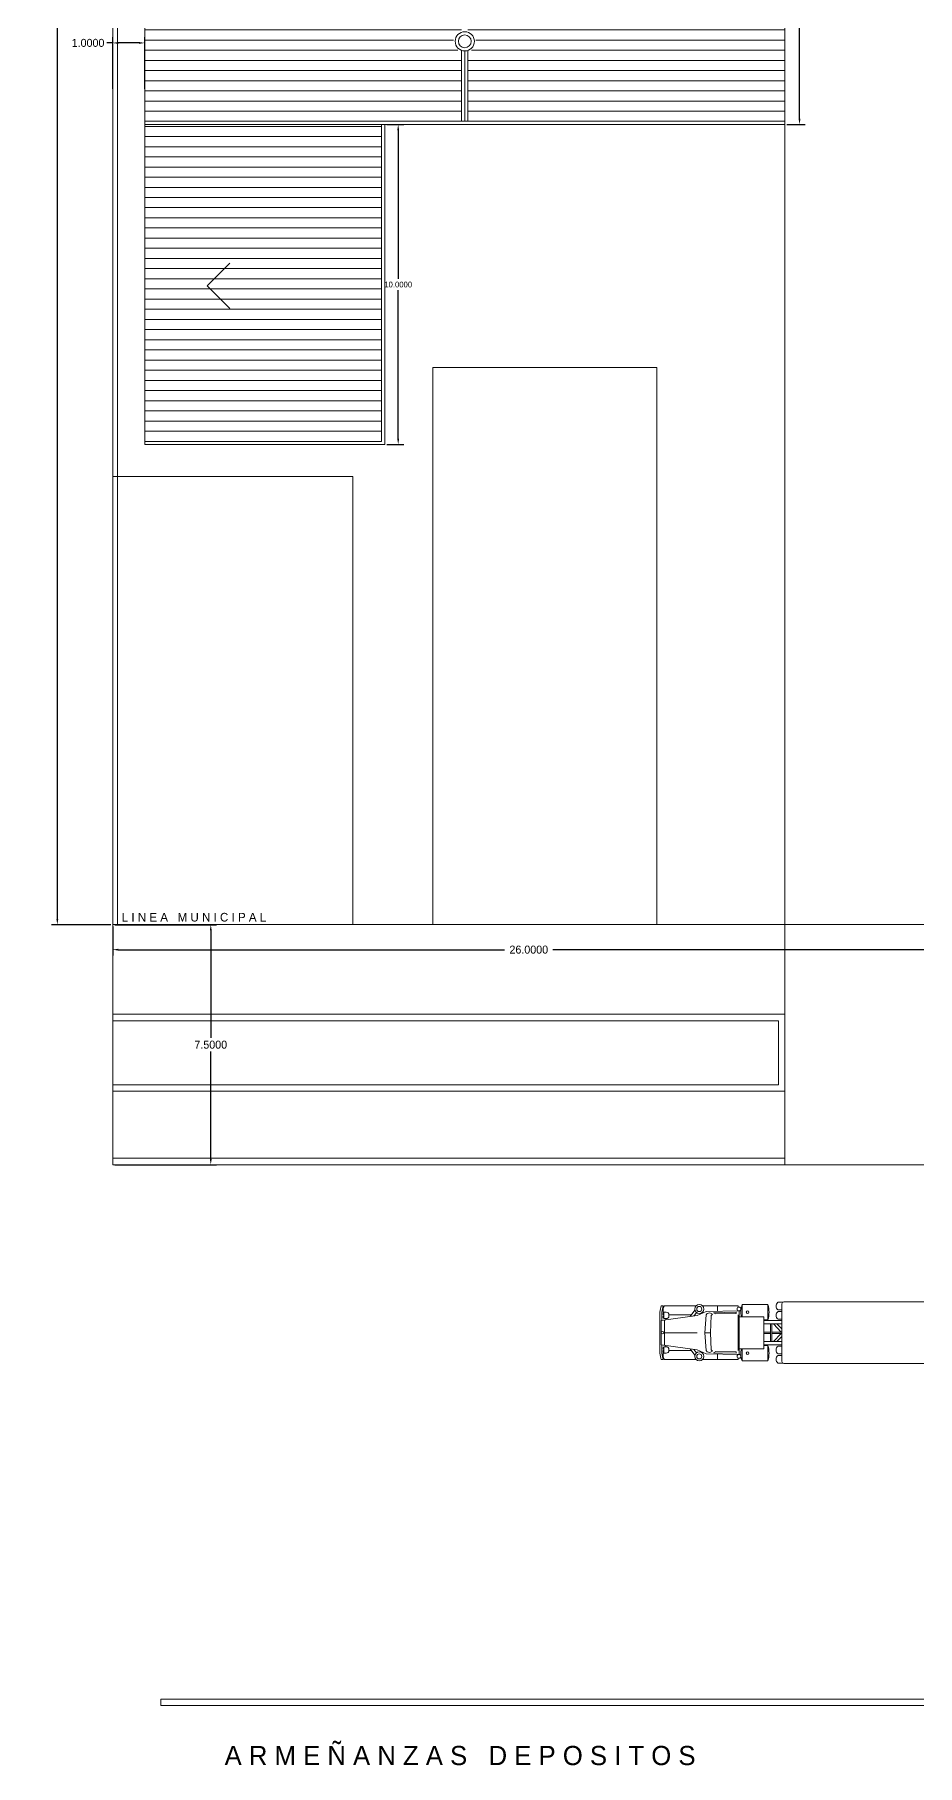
# Model space of a CAD drawing. Header units: millimetres. Extents: x 1972 to 5740, y 370 to 952.
# Drawn here: x 2590.7 to 2618.2, y 533 to 587.1 of the extents above; entities that cross this region are included whole.
import ezdxf

# ---------------------------------------------------------------- set-up
doc = ezdxf.new("R2010")
doc.units = ezdxf.units.MM
doc.header["$LTSCALE"] = 15
for name, color, linetype, lineweight in [('000 ALE 01', 1, 'Continuous', 9), ('COTAS', 5, 'Continuous', 20), ('MUROS', 1, 'Continuous', 30), ('SOMBRAS', 95, 'Continuous', 18)]:
    doc.layers.add(name, color=color, linetype=linetype, lineweight=lineweight)
doc.dimstyles.get("Standard").update_dxf_attribs({"dimtxt": 0.18, "dimasz": 0.18, "dimexe": 0.18, "dimexo": 0.0625, "dimgap": 0.09, "dimtad": 0, "dimtih": 1, "dimtoh": 1, "dimdec": 4, "dimzin": 0, "dimdsep": 46, "dimtxsty": 'Standard', "dimcen": 0.09, "dimadec": 0, "dimazin": 0, "dimtfac": 1, "dimtdec": 4, "dimtofl": 0, "dimtmove": 0, "dimatfit": 3, "dimfxl": 1, "dimtolj": 1, "dimtzin": 0, "dimarcsym": 0})

# ---------------------------------------------------------------- blocks, each defined once
blk = doc.blocks.new('02PTRK02')
at = {"color": 0, "linetype": 'ByBlock'}
for p, q in [((-862, -45), (-862, 45)), ((-541.5, 48), (-859, 48)), ((-538.5, -45), (-538.5, 45)), ((-514, -45), (-514, 45)), ((-193.5, 48), (-511, 48)), ((-184.5, 47.5), (-192, 47.5)), ((-190.5, -45), (-190.5, 45)), ((-184.5, 35.5), (-190.5, 35.5)), ((-184.5, 33), (-190.5, 33)), ((-168.5, 20), (-168.5, 44)), ((-168.5, 44), (-128.5, 44)), ((-128.5, 44), (-128.5, 25)), ((-124, 34), (-124, -34)), ((-124, 34), (-72, 33)), ((-122, 42), (-122, 39.6)), ((-122, 42), (-66.4, 42)), ((-122, 34.4), (-122, 34)), ((-122, 28), (-122, -28)), ((-119, 31.9), (-83.6, 31.2)), ((-119, 31.9), (-119, 29.9)), ((-119, 29.9), (-87.4, 29.3)), ((-90, 42), (-90, 34)), ((-87.4, 29.3), (-83.6, 31.2)), ((-82, 29), (-78, 31)), ((-82, 29), (-80, 27)), ((-78, 31), (-74, 30)), ((-74, 30), (-72, 28)), ((-72, 33), (-58, 27)), ((-70, 0), (-72, 28)), ((-53.1, 26.3), (-57.4, 31.3)), ((-56.6, 42), (-7, 42)), ((-54.7, 35.3), (-47.1, 25.4)), ((-14, 28), (-49, 28)), ((-14, 28), (-14, 26)), ((-10, 32), (-6, 32)), ((-6, 32), (-6, 22)), ((-5, 42), (-2, 42)), ((-3, 19.2), (-3, 32)), ((0, 32), (0, -32)), ((-514, 5.5), (-538.5, 10)), ((-514, 2.5), (-538.5, 7)), ((-184.5, 21), (-190.5, 21)), ((-190.5, 19), (-162.5, 19)), ((-190.5, 6), (-182.8, 14)), ((-190.5, 14), (-162.5, 14)), ((-189.6, 1), (-177.2, 14)), ((-175, 1), (-189.6, 1)), ((-175, 14), (-175, -14)), ((-173, -14), (-173, 14)), ((-162.5, 1), (-173, 1)), ((-168.5, 20), (-162.5, 20)), ((-124, 25), (-162.5, 25)), ((-162.5, 25), (-162.5, -25)), ((-80, 27), (-79, 0)), ((-80, -27), (-79, 0)), ((-79, 0), (-70, 0)), ((-79, 0), (-70, 0)), ((-70, 0), (-72, -28)), ((-58, 27), (-2, 19)), ((-7, 0), (-58, 0)), ((-10, 22), (-6, 22)), ((-9, 22), (-9, 20.1)), ((-7, 19.8), (-7, -19.8)), ((-2, -19), (-2, 19)), ((-538.5, -7), (-514, -2.5)), ((-538.5, -10), (-514, -5.5)), ((-182.8, -14), (-190.5, -6)), ((-190.5, -14), (-162.5, -14)), ((-162.5, -19), (-190.5, -19)), ((-184.5, -21), (-190.5, -21)), ((-175, -1), (-189.6, -1)), ((-177.2, -14), (-189.6, -1)), ((-173, -1), (-162.5, -1)), ((-168.5, -44), (-168.5, -20)), ((-168.5, -20), (-162.5, -20)), ((-124, -25), (-162.5, -25)), ((-128.5, -25), (-128.5, -44)), ((-82, -29), (-80, -27)), ((-72, -33), (-58, -27)), ((-58, -27), (-2, -19)), ((-53.1, -26.3), (-57.4, -31.3)), ((-54.7, -35.3), (-47.1, -25.4)), ((-14, -28), (-14, -26)), ((-10, -22), (-6, -22)), ((-9, -22), (-9, -20.1)), ((-6, -32), (-6, -22)), ((-3, -19.2), (-3, -32)), ((-859, -48), (-541.5, -48)), ((-511, -48), (-193.5, -48)), ((-184.5, -47.5), (-192, -47.5)), ((-184.5, -33), (-190.5, -33)), ((-184.5, -35.5), (-190.5, -35.5)), ((-168.5, -44), (-128.5, -44)), ((-124, -34), (-72, -33)), ((-122, -34), (-122, -34.4)), ((-122, -39.6), (-122, -42)), ((-66.4, -42), (-122, -42)), ((-119, -29.9), (-87.4, -29.3)), ((-119, -31.9), (-119, -29.9)), ((-119, -31.9), (-83.6, -31.2)), ((-90, -34), (-90, -42)), ((-87.4, -29.3), (-83.6, -31.2)), ((-82, -29), (-78, -31)), ((-78, -31), (-74, -30)), ((-74, -30), (-72, -28)), ((-7, -42), (-56.6, -42)), ((-14, -28), (-49, -28)), ((-10, -32), (-6, -32)), ((-5, -42), (-2, -42))]:
    blk.add_line(p, q, dxfattribs=at)
for centre, radius in [((-137, 32), 2), ((-123.5, 37), 3), ((-61.5, 37), 7), ((-61.5, 37), 4), ((-4, 0), 2), ((-137, -32), 2), ((-123.5, -37), 3), ((-61.5, -37), 7), ((-61.5, -37), 4)]:
    blk.add_circle(centre, radius, dxfattribs=at)
for centre, radius, start, end in [((-859, 45), 3, 90, 180), ((-541.5, 45), 3, 0, 90), ((-511, 45), 3, 90, 180), ((-193.5, 45), 3, 0, 90), ((-189.2, 41.5), 7.64, 308.2647, 51.7353), ((-189, 27), 7.5, 306.8699, 53.1301), ((-132.7, 32), 37.8, 161.4749, 198.5251), ((-157.4, 33), 31, 345.1151, 20.9105), ((-10, 28), 4, 90, 180), ((-18.2, 35), 13.2, 346.9139, 31.8908), ((-7.5, 29.5), 2.5, 306.8699, 53.1301), ((-66.5, 24.5), 63.9, 6.736, 15.8839), ((-63.5, 24.5), 63.9, 6.736, 15.8839), ((-10, 26), 4, 180, 270), ((-7.5, 24.5), 2.5, 306.8699, 53.1301), ((-189, -27), 7.5, 306.8699, 53.1301), ((-132.7, -32), 37.8, 161.4734, 198.5266), ((-158, -32.9), 31.5, 339.3948, 14.5796), ((-10, -26), 4, 90, 180), ((-7.5, -24.5), 2.5, 306.8699, 53.1301), ((-859, -45), 3, 180, 270), ((-541.5, -45), 3, 270, 0), ((-511, -45), 3, 180, 270), ((-193.5, -45), 3, 270, 0), ((-189.2, -41.5), 7.64, 308.2647, 51.7353), ((-10, -28), 4, 180, 270), ((-18.2, -35), 13.2, 328.1092, 13.0861), ((-7.5, -29.5), 2.5, 306.8699, 53.1301), ((-66.5, -24.5), 63.9, 344.1161, 353.264), ((-63.5, -24.5), 63.9, 344.1161, 353.264)]:
    blk.add_arc(centre, radius, start, end, dxfattribs=at)
blk = doc.blocks.new('*D130')
at = {"layer": 'Defpoints', "color": 0, "linetype": 'Continuous', "ltscale": 0.001, "transparency": 16777216}
for p in [(2593.101, 559.294), (2593.101, 551.794), (2596.165, 551.794)]:
    blk.add_point(p, dxfattribs=at)
at = {"layer": 'SOMBRAS', "color": 0, "linetype": 'Continuous', "lineweight": -2, "ltscale": 0.001, "transparency": 16777216}
for p, q in [((2593.163, 559.294), (2596.345, 559.294)), ((2596.165, 559.114), (2596.165, 555.759)), ((2596.165, 551.974), (2596.165, 555.329)), ((2593.163, 551.794), (2596.345, 551.794))]:
    blk.add_line(p, q, dxfattribs=at)
at = {"layer": 'SOMBRAS', "color": 0, "linetype": 'Continuous', "ltscale": 0.001, "transparency": 16777216}
for points in [[(2596.135, 559.114), (2596.195, 559.114), (2596.165, 559.294)], [(2596.135, 551.974), (2596.195, 551.974), (2596.165, 551.794)]]:
    blk.add_solid(points, dxfattribs=at)
at = {"layer": 'SOMBRAS', "color": 0, "linetype": 'Continuous', "ltscale": 0.001, "transparency": 16777216, "insert": (2596.165, 555.544), "char_height": 0.25, "attachment_point": 5}
blk.add_mtext('\\A1;7.5000', dxfattribs=at)
blk = doc.blocks.new('*D132')
at = {"layer": 'Defpoints', "color": 0, "linetype": 'Continuous', "ltscale": 0.001, "transparency": 16777216}
for p in [(2591.372, 661.294), (2593.101, 661.294), (2593.101, 559.294)]:
    blk.add_point(p, dxfattribs=at)
at = {"layer": 'SOMBRAS', "color": 0, "linetype": 'Continuous', "lineweight": -2, "ltscale": 0.001, "transparency": 16777216}
for p, q in [((2593.038, 661.294), (2591.192, 661.294)), ((2591.372, 661.114), (2591.372, 610.509)), ((2591.372, 559.474), (2591.372, 610.079)), ((2593.038, 559.294), (2591.192, 559.294))]:
    blk.add_line(p, q, dxfattribs=at)
at = {"layer": 'SOMBRAS', "color": 0, "linetype": 'Continuous', "ltscale": 0.001, "transparency": 16777216}
for points in [[(2591.342, 661.114), (2591.402, 661.114), (2591.372, 661.294)], [(2591.342, 559.474), (2591.402, 559.474), (2591.372, 559.294)]]:
    blk.add_solid(points, dxfattribs=at)
at = {"layer": 'SOMBRAS', "color": 0, "linetype": 'Continuous', "ltscale": 0.001, "transparency": 16777216, "insert": (2591.372, 610.294), "char_height": 0.25, "attachment_point": 5}
blk.add_mtext('\\A1;102.0000', dxfattribs=at)
blk = doc.blocks.new('*D140')
at = {"layer": 'Defpoints', "color": 0, "linetype": 'Continuous', "ltscale": 0.001, "transparency": 16777216}
for p in [(2593.101, 559.294), (2619.101, 559.294), (2619.101, 558.513)]:
    blk.add_point(p, dxfattribs=at)
at = {"layer": 'SOMBRAS', "color": 0, "linetype": 'Continuous', "lineweight": -2, "ltscale": 0.001, "transparency": 16777216}
for p, q in [((2593.101, 559.232), (2593.101, 558.333)), ((2619.101, 559.232), (2619.101, 558.333)), ((2593.281, 558.513), (2605.344, 558.513)), ((2618.921, 558.513), (2606.857, 558.513))]:
    blk.add_line(p, q, dxfattribs=at)
at = {"layer": 'SOMBRAS', "color": 0, "linetype": 'Continuous', "ltscale": 0.001, "transparency": 16777216}
for points in [[(2593.281, 558.543), (2593.281, 558.483), (2593.101, 558.513)], [(2618.921, 558.543), (2618.921, 558.483), (2619.101, 558.513)]]:
    blk.add_solid(points, dxfattribs=at)
at = {"layer": 'SOMBRAS', "color": 0, "linetype": 'Continuous', "ltscale": 0.001, "transparency": 16777216, "insert": (2606.101, 558.513), "char_height": 0.25, "attachment_point": 5}
blk.add_mtext('\\A1;26.0000', dxfattribs=at)
blk = doc.blocks.new('*D284')
at = {"layer": 'Defpoints', "color": 0, "linetype": 'Continuous', "ltscale": 0.001, "transparency": 16777216}
for p in [(2593.101, 586.844), (2593.101, 585.347), (2594.101, 585.347)]:
    blk.add_point(p, dxfattribs=at)
at = {"layer": 'SOMBRAS', "color": 0, "linetype": 'Continuous', "lineweight": -2, "ltscale": 0.001, "transparency": 16777216}
for p, q in [((2593.101, 586.844), (2592.921, 586.844)), ((2593.101, 585.409), (2593.101, 587.024)), ((2593.921, 586.844), (2593.281, 586.844)), ((2594.101, 585.409), (2594.101, 587.024))]:
    blk.add_line(p, q, dxfattribs=at)
at = {"layer": 'SOMBRAS', "color": 0, "linetype": 'Continuous', "ltscale": 0.001, "transparency": 16777216}
for points in [[(2593.281, 586.874), (2593.281, 586.814), (2593.101, 586.844)], [(2593.921, 586.874), (2593.921, 586.814), (2594.101, 586.844)]]:
    blk.add_solid(points, dxfattribs=at)
at = {"layer": 'SOMBRAS', "color": 0, "linetype": 'Continuous', "ltscale": 0.001, "transparency": 16777216, "insert": (2592.331, 586.844), "char_height": 0.25, "attachment_point": 5}
blk.add_mtext('\\A1;1.0000', dxfattribs=at)
blk = doc.blocks.new('*D285')
at = {"layer": 'Defpoints', "color": 0, "linetype": 'Continuous', "ltscale": 0.001, "transparency": 16777216}
for p in [(2601.601, 584.294), (2602.021, 584.294), (2601.601, 574.294)]:
    blk.add_point(p, dxfattribs=at)
at = {"layer": 'SOMBRAS', "color": 0, "linetype": 'Continuous', "lineweight": -2, "ltscale": 0.001, "transparency": 16777216}
for p, q in [((2601.663, 584.294), (2602.201, 584.294)), ((2602.021, 584.114), (2602.021, 579.474)), ((2602.021, 574.474), (2602.021, 579.114)), ((2601.663, 574.294), (2602.201, 574.294))]:
    blk.add_line(p, q, dxfattribs=at)
at = {"layer": 'SOMBRAS', "color": 0, "linetype": 'Continuous', "ltscale": 0.001, "transparency": 16777216}
for points in [[(2601.991, 584.114), (2602.051, 584.114), (2602.021, 584.294)], [(2601.991, 574.474), (2602.051, 574.474), (2602.021, 574.294)]]:
    blk.add_solid(points, dxfattribs=at)
at = {"layer": 'SOMBRAS', "color": 0, "linetype": 'Continuous', "ltscale": 0.001, "transparency": 16777216, "insert": (2602.021, 579.294), "char_height": 0.18, "attachment_point": 5}
blk.add_mtext('\\A1;10.0000', dxfattribs=at)
blk = doc.blocks.new('*D286')
at = {"layer": 'Defpoints', "color": 0, "linetype": 'Continuous', "ltscale": 0.001, "transparency": 16777216}
for p in [(2614.101, 609.494), (2614.56, 609.494), (2614.101, 584.294)]:
    blk.add_point(p, dxfattribs=at)
at = {"layer": 'SOMBRAS', "color": 0, "linetype": 'Continuous', "lineweight": -2, "ltscale": 0.001, "transparency": 16777216}
for p, q in [((2614.163, 609.494), (2614.74, 609.494)), ((2614.56, 609.314), (2614.56, 597.074)), ((2614.56, 584.474), (2614.56, 596.714)), ((2614.163, 584.294), (2614.74, 584.294))]:
    blk.add_line(p, q, dxfattribs=at)
at = {"layer": 'SOMBRAS', "color": 0, "linetype": 'Continuous', "ltscale": 0.001, "transparency": 16777216}
for points in [[(2614.53, 609.314), (2614.59, 609.314), (2614.56, 609.494)], [(2614.53, 584.474), (2614.59, 584.474), (2614.56, 584.294)]]:
    blk.add_solid(points, dxfattribs=at)
at = {"layer": 'SOMBRAS', "color": 0, "linetype": 'Continuous', "ltscale": 0.001, "transparency": 16777216, "insert": (2614.56, 596.894), "char_height": 0.18, "attachment_point": 5}
blk.add_mtext('\\A1;25.2000', dxfattribs=at)

msp = doc.modelspace()

# ---------------------------------------------------------------- hatches: boundary and pattern name
at = {"layer": 'SOMBRAS', "linetype": 'Continuous', "ltscale": 0.001}
h = msp.add_hatch(dxfattribs=at)
h.set_pattern_fill('LINE,_O', color=256, scale=0.1)
h.set_pattern_definition([(180, (2614.1008, 584.39417), (0, 0.3175), [])])
edge = h.paths.add_edge_path()
edge.add_arc((2604.10081, 586.89417), 0.3, -180, 180, ccw=False)
edge = h.paths.add_edge_path()
edge.add_arc((2604.10081, 586.89417), 0.35, -180, 180, ccw=False)
edge = h.paths.add_edge_path()
edge.add_arc((2604.10081, 606.89417), 0.35, -73.39845, 73.39845, ccw=False)
edge.add_line((2604.20081, 606.55876), (2604.20081, 597.22958))
edge.add_arc((2604.10081, 596.89417), 0.35, -73.39845, 73.39845, ccw=False)
edge.add_line((2604.20081, 596.55876), (2604.20081, 587.17701))
edge.add_arc((2604.10081, 586.89417), 0.3, -70.528779, 70.528779, ccw=False)
edge.add_line((2604.20081, 586.61132), (2604.20081, 584.39417))
edge.add_line((2604.20081, 584.39417), (2614.10081, 584.39417))
edge.add_line((2614.10081, 584.39417), (2614.10081, 609.29417))
edge.add_line((2614.10081, 609.29417), (2604.20081, 609.29417))
edge.add_line((2604.20081, 609.29417), (2604.20081, 607.22958))
edge = h.paths.add_edge_path()
edge.add_arc((2604.10081, 606.89417), 0.35, 106.60155, 253.39845, ccw=False)
edge.add_line((2604.00081, 607.22958), (2604.00081, 609.29417))
edge.add_line((2604.00081, 609.29417), (2594.10081, 609.29417))
edge.add_line((2594.10081, 609.29417), (2594.10081, 584.39417))
edge.add_line((2594.10081, 584.39417), (2604.00081, 584.39417))
edge.add_line((2604.00081, 584.39417), (2604.00081, 586.61132))
edge.add_arc((2604.10081, 586.89417), 0.3, 109.471221, 250.528779, ccw=False)
edge.add_line((2604.00081, 587.17701), (2604.00081, 596.55876))
edge.add_arc((2604.10081, 596.89417), 0.35, 106.60155, 253.39845, ccw=False)
edge.add_line((2604.00081, 597.22958), (2604.00081, 606.55876))
h = msp.add_hatch(dxfattribs=at)
h.set_pattern_fill('LINE', color=256, scale=0.1, style=0)
h.set_pattern_definition([(180, (2601.5008, 574.39417), (0, 0.3175), [])])
h.paths.add_polyline_path([(2601.50081, 584.29417), (2594.10081, 584.29417), (2594.10081, 574.39417), (2601.50081, 574.39417)])

# ---------------------------------------------------------------- linework, layer by layer
at = {"layer": '000 ALE 01'}
msp.add_line((2644.60081, 559.29417), (2593.10081, 559.29417), dxfattribs=at)
at = {"layer": 'MUROS', "linetype": 'Continuous', "ltscale": 0.001}
for q in [(2596.76188, 579.96481), (2596.76188, 578.5506)]:
    msp.add_line((2596.05478, 579.2577), q, dxfattribs=at)
at = {"layer": 'SOMBRAS', "linetype": 'Continuous', "ltscale": 0.001}
for p, q in [((2593.10081, 559.29417), (2593.10081, 661.29417)), ((2593.10081, 559.29417), (2593.10081, 661.29417)), ((2614.10081, 584.29417), (2614.10081, 609.49417)), ((2594.10081, 584.29417), (2614.10081, 584.29417)), ((2593.10081, 559.29417), (2593.10081, 554.29417)), ((2594.85081, 559.29417), (2619.10081, 559.29417)), ((2593.10081, 554.29417), (2613.90081, 554.29417)), ((2593.10081, 554.09417), (2614.10081, 554.09417))]:
    msp.add_line(p, q, dxfattribs=at)
for points in [[(2593.25081, 661.14417), (2593.25081, 559.29417)], [(2594.10081, 609.49417), (2594.10081, 584.29417)], [(2604.00081, 586.61132), (2604.00081, 584.39417)], [(2604.10081, 586.59417), (2604.10081, 584.39417)], [(2604.20081, 586.61132), (2604.20081, 584.39417)], [(2614.10081, 584.39417), (2594.10081, 584.39417)], [(2594.10081, 574.29417), (2594.10081, 574.29417), (2601.60081, 574.29417), (2601.60081, 584.29417)], [(2594.10081, 574.39417), (2601.50081, 574.39417), (2601.50081, 584.29417)], [(2594.10081, 574.29417), (2594.10081, 584.29417)], [(2614.10081, 584.28715), (2614.10081, 551.79417)], [(2603.10081, 576.69895), (2603.10081, 559.29417)], [(2603.10081, 576.69895), (2610.10081, 576.69895), (2610.10081, 559.29417)], [(2600.60081, 573.29417), (2593.10081, 573.29417)], [(2600.60081, 573.29417), (2593.10081, 573.29417)], [(2600.60081, 573.29417), (2600.60081, 559.29417)], [(2614.10081, 559.29417), (2614.10081, 551.79417)], [(2614.10081, 556.49417), (2593.10081, 556.49417), (2593.10081, 556.49417)], [(2613.90081, 556.29417), (2593.10081, 556.29417), (2593.10081, 551.99417)], [(2613.90081, 556.29417), (2613.90081, 554.29417)], [(2614.10081, 551.99417), (2593.10081, 551.99417), (2593.10081, 551.79417), (2644.60081, 551.79417)], [(2644.60081, 535.09417), (2594.60081, 535.09417), (2594.60081, 534.89417), (2644.60081, 534.89417), (2644.60081, 535.09417)]]:
    msp.add_lwpolyline(points, dxfattribs=at)
for radius in [0.3, 0.2]:
    msp.add_circle((2604.10081, 586.89417), radius, dxfattribs=at)

# ---------------------------------------------------------------- block references
at = {"layer": 'SOMBRAS', "linetype": 'Continuous', "ltscale": 0.001, "xscale": 0.0199999999999818, "yscale": 0.0199999999999818, "zscale": 0.0199999999999818, "rotation": 180}
msp.add_blockref('02PTRK02', (2610.1975, 546.54513), dxfattribs=at)

# ---------------------------------------------------------------- texts
at = {"layer": 'COTAS', "insert": (2596.59792, 533.63461), "char_height": 0.6, "width": 25.6, "attachment_point": 1}
msp.add_mtext('A R M E Ñ A N Z A S   D E P O S I T O S', dxfattribs=at)
at = {"layer": 'SOMBRAS', "linetype": 'Continuous', "ltscale": 0.001, "insert": (2593.38329, 559.6625), "char_height": 0.27, "width": 5.5964402, "attachment_point": 1}
msp.add_mtext('L I N E A   M U N I C I P A L', dxfattribs=at)

# ---------------------------------------------------------------- dimensions: what is measured, and where the dimension line sits
at = {"layer": 'SOMBRAS', "linetype": 'Continuous', "ltscale": 0.001}
for p1, p2, distance, override, picture, middle in [((2593.10081, 559.29417), (2593.10081, 661.29417), 1.72925, {"dimscale": 1, "dimtxt": 0.25}, '*D132', (2591.37157, 610.29417)), ((2614.10081, 584.29417), (2614.10081, 609.49417), -0.45937, {"dimscale": 1}, '*D286', (2614.56018, 596.89417)), ((2594.10081, 585.34667), (2593.10081, 585.34667), -1.49754, {"dimscale": 1, "dimtxt": 0.25}, '*D284', (2592.33081, 586.84421)), ((2601.60081, 574.29417), (2601.60081, 584.29417), -0.42041, {"dimscale": 1}, '*D285', (2602.02123, 579.29417)), ((2593.10081, 559.29417), (2593.10081, 551.79417), 3.06437, {"dimscale": 1, "dimtxt": 0.25}, '*D130', (2596.16518, 555.54417)), ((2593.10081, 559.29417), (2619.10081, 559.29417), -0.78116, {"dimscale": 1, "dimtxt": 0.25}, '*D140', (2606.10081, 558.51301))]:
    dim = msp.add_aligned_dim(p1=p1, p2=p2, distance=distance, dimstyle='Standard', override=override, dxfattribs=at)
    dim.commit()
    dim.dimension.update_dxf_attribs({"geometry": picture, "text_midpoint": middle})

doc.saveas('drawing.dxf')
